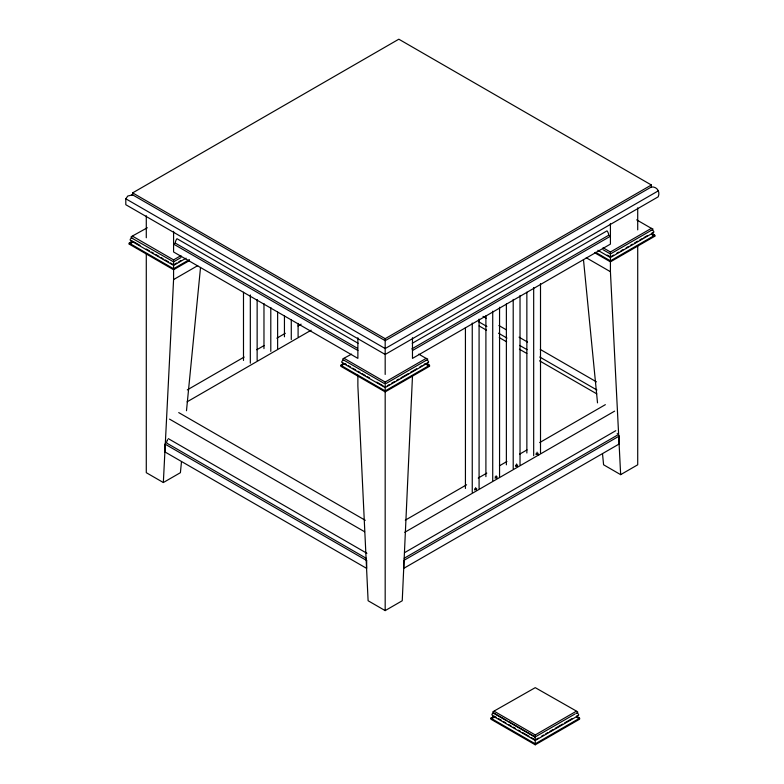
<?xml version="1.0" encoding="UTF-8"?>
<svg xmlns="http://www.w3.org/2000/svg" width="784" height="784" viewBox="0 0 784 784"><rect width="100%" height="100%" fill="white"/><g stroke="black" fill="none" stroke-linecap="round" stroke-linejoin="round"><path stroke-width="1.18" d="M180.937 255.633L173.578 259.876L173.578 279.584L163.346 482.532L146.285 472.683L146.285 253.653M181.476 461.756L180.408 472.683L163.346 482.532M186.484 410.747L200.528 267.462M125.803 198.803L127.802 196.01L132.633 194.853L385.179 340.668L651.367 186.974C656.767 186.386 660.481 191.541 658.197 196.823L385.179 354.456L125.803 204.712L125.803 198.803L385.179 348.547L658.197 190.914M506.885 720.545L494.292 713.273C487.05 714.459 499.3 717.517 490.872 718.203L490.872 719.183L535.247 744.8L579.611 719.183L579.611 718.203L576.436 716.37M384.121 383.405L344.225 360.366C342.814 360.032 340.55 361.826 342.412 362.894L385.179 387.58L427.937 362.894C429.799 361.826 427.535 360.032 426.124 360.366L386.228 383.405M597.898 250.312L610.422 257.534L653.18 232.848C655.042 231.78 652.778 229.996 651.367 230.32L610.422 253.967L603.063 249.724M492.479 715.802L535.247 740.488L578.004 715.802C579.866 714.734 577.602 712.94 576.191 713.273L577.671 712.783L577.671 711.794L535.247 687.656L492.813 711.794L492.813 712.783L535.247 737.283M131.741 194.893L132.633 194.853L132.633 192.884L398.821 39.2L651.367 185.004L651.367 186.974M180.937 257.603L173.578 261.846L131.153 237.709L131.153 236.729L147.333 227.752M132.388 241.305L129.213 243.128L129.213 244.118L173.578 269.735L189.424 260.582M129.213 244.118L132.388 242.285M358.112 343.265L176.998 238.708A4.822 2.783 -60 0 0 175.293 243.099L173.578 244.089L357.876 350.487M174.636 264.198L176.733 262.983M178.83 261.778L180.937 260.562M186.102 258.191L173.578 265.413L130.82 240.727C128.958 239.659 131.222 237.875 132.633 238.209M189.424 259.602L173.578 268.745L129.213 243.128C131.124 243.569 134.456 240.815 130.82 240.727M173.578 279.584L197.735 265.639M187.298 389.893L244.147 357.063M256.809 349.752L264.198 345.489M276.86 338.178L285.307 333.298M297.979 325.987L301.144 324.164M187.092 401.829L311.199 330.172M344.225 360.366L342.745 359.876L342.745 358.886L351.575 354.152M132.633 192.884L385.179 338.698L651.367 185.004M343.98 363.462L340.805 365.295L340.805 366.275L385.179 391.892L429.544 366.275L429.544 365.295L426.369 363.462M412.237 343.304L607.002 230.849A4.822 2.783 60 0 1 608.707 235.249L610.422 236.239L412.472 350.517M411.825 348.919L608.707 235.249M344.225 358.396L385.179 382.043L426.124 358.396L427.603 358.886L427.603 359.876L426.124 360.366M603.063 247.754L610.422 251.997L651.367 228.35L652.847 228.85L652.847 229.83L651.367 230.32M387.276 385.757L389.374 384.542M391.471 383.327L394.626 381.514M396.724 380.299L398.821 379.084M400.928 377.868L408.278 373.625M410.375 372.42L416.676 368.784M419.832 366.961L421.929 365.746M424.026 364.54C426.114 361.61 426.859 366.01 429.544 365.295L385.179 390.912L340.805 365.295C343.49 366.01 344.235 361.61 346.322 364.54M611.471 256.319L613.568 255.104M616.714 253.291L618.821 252.076M620.918 250.86L623.015 249.645M626.171 247.832L628.268 246.617M630.365 245.402L632.472 244.196M634.57 242.981L637.715 241.158M639.822 239.953L641.92 238.738M644.017 237.523L647.172 235.71M651.612 233.416L654.787 235.249L654.787 236.239L610.422 261.846L594.576 252.703M405.279 520.174L466.598 484.786M478.25 478.054L486.795 473.115M499.437 465.823L506.905 461.502M519.567 454.201L527.024 449.889M539.696 442.578L605.356 404.662M474.614 490.01L476.76 488.765M495.086 478.181L497.242 476.937M515.558 466.362L517.714 465.118M535.923 454.612L538.196 453.299M404.75 532.307L614.607 411.149M404.593 552.632L615.803 430.69M404.191 558.247L617.508 435.091M357.876 375.124L357.876 385.983L368.108 600.75L385.179 610.609L402.241 600.75L412.472 376.33M602.524 453.867L603.592 464.794L620.654 474.653L637.715 464.794L637.715 245.774M494.047 716.37L490.872 718.203L535.247 743.81L579.611 718.203C577.7 718.634 574.368 715.89 578.004 715.802M494.292 711.304L535.247 734.951L576.191 711.304M575.142 713.881L535.247 736.921L508.992 721.76M536.295 739.263L538.392 738.058M541.538 736.235L543.645 735.02M545.742 733.814L547.84 732.599M549.947 731.384L553.092 729.571M555.19 728.356L562.549 724.112M564.647 722.897L571.997 718.654M653.18 232.848C649.544 232.936 652.876 235.68 654.787 235.249L610.422 260.866L595.624 252.33M427.937 362.894L426.79 363.276M493.44 713.146L494.292 713.273M343.559 363.276L342.412 362.894M636.667 219.863L651.367 228.35M651.612 234.406L654.787 236.239M607.267 255.104L609.364 256.319M586.246 257.75L610.422 271.705L620.654 474.653M483.003 316.364L486.188 318.196M498.908 325.546L506.327 329.829M519.047 337.169L527.524 342.069M540.254 349.419L596.438 381.857M478.407 321.587L486.874 326.477M498.506 333.2L506.974 338.08M519.665 345.411L527.073 349.684M539.764 357.014L596.898 390.001M479.132 325.948L486.55 330.231M499.271 337.581L506.689 341.863M519.41 349.203L526.828 353.486M539.549 360.836L596.8 393.882M418.774 354.152L426.124 358.396M426.369 364.452L429.544 366.275M175.293 243.099L357.465 348.282M536.06 453.328L538.804 454.916M132.633 236.239L173.578 259.876M133.682 241.766L139.983 245.402M146.285 249.047L149.43 250.86M151.528 252.076L153.635 253.291M155.732 254.496L158.878 256.319M160.985 257.534L163.082 258.74M165.179 259.955L168.335 261.778M170.432 262.983L172.529 264.198M348.419 365.746L350.526 366.961M352.624 368.176L355.769 369.989M357.876 371.204L359.974 372.42M362.071 373.625L365.226 375.448M367.324 376.663L369.421 377.868M376.771 382.122L383.072 385.757M515.578 465.157L517.44 466.225M495.106 476.976L496.958 478.054M474.624 488.795L476.486 489.873M178.723 412.6L365.295 520.311M169.54 419.117L364.599 531.738M168.305 438.638L366.912 553.298M366.265 558.306L166.6 443.029A4.822 2.783 -60 0 1 167.051 440.794M494.292 716.233L496.39 717.438M498.487 718.654L501.642 720.476M503.74 721.682L505.837 722.897M508.992 724.72L511.09 725.925M513.187 727.14L515.294 728.356M518.44 730.178L520.537 731.384M522.644 732.599L528.945 736.235M531.042 737.45L534.188 739.263M583.472 259.582L597.516 402.868M637.715 207.838L637.715 229.869M610.422 223.45L610.422 244.118L412.472 358.396L412.472 337.728M610.422 251.997L610.422 271.705M540.509 283.622L540.509 452.995M537.099 452.143L537.099 453.936M535.247 734.951L535.247 744.8M533.679 287.561L533.679 455.72M526.858 292.158L526.858 452.995M520.027 295.441L520.027 464.824M516.617 463.961L516.617 465.755M513.206 299.39L513.206 468.763M506.376 303.976L506.376 464.824M499.555 307.269L499.555 476.643M496.145 475.78L496.145 477.574M492.724 311.209L492.724 480.582M485.904 315.795L485.904 476.643M479.083 319.088L479.083 488.461M475.663 487.609L475.663 489.402M472.252 323.028L472.252 492.401M465.431 327.624L465.431 488.461M385.179 338.698L385.179 374.448M385.179 382.043L385.179 610.609M357.876 337.728L357.876 358.366L173.578 251.968L173.578 231.329M298.096 323.4L298.096 336.806M291.276 320.029L291.276 339.531M284.445 316.089L284.445 336.806M277.624 312.071L277.624 348.625M270.794 307.485L270.794 351.35M263.973 303.545L263.973 348.625M257.142 299.527L257.142 360.454M250.321 294.941L250.321 363.178M243.491 292.216L243.491 360.454M146.285 215.718L146.285 237.748M617.253 433.434A4.822 2.783 60 0 1 617.39 434.003M167.306 440.226A4.822 2.783 -60 0 1 167.6 439.667M619.213 436.071L403.78 560.452L403.78 568.331L619.213 443.96L619.213 436.071M366.667 560.511L164.885 444.018L164.885 451.898L366.667 568.4L366.667 560.511"/></g></svg>
